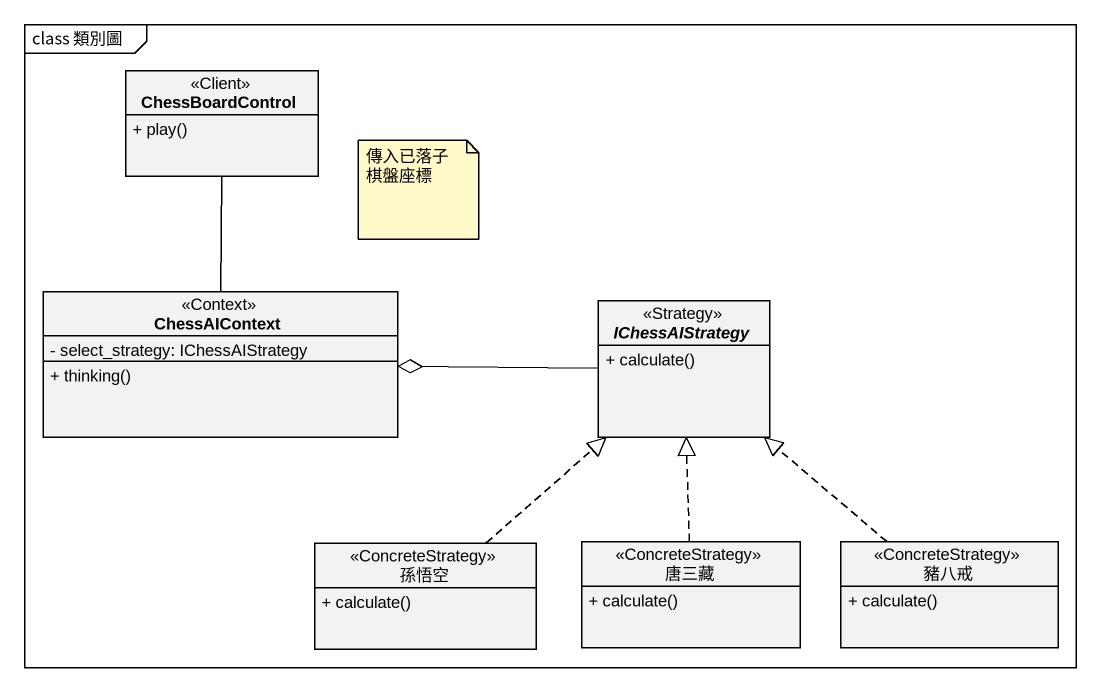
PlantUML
@startuml
mainframe class 類別圖
hide circle
hide empty members
skinparam classAttributeIconSize 0
class ChessBoardControl <<Client>> {
  + play()
}
class ChessAIContext <<Context>> {
  - select_strategy: IChessAIStrategy
  + thinking()
}
interface IChessAIStrategy <<Strategy>> {
  + calculate()
}
class 孫悟空 <<ConcreteStrategy>> {
  + calculate()
}
class 唐三藏 <<ConcreteStrategy>> {
  + calculate()
}
class 豬八戒 <<ConcreteStrategy>> {
  + calculate()
}
ChessBoardControl -- ChessAIContext
IChessAIStrategy -left-o ChessAIContext
孫悟空 .up.|> IChessAIStrategy
唐三藏 .up.|> IChessAIStrategy
豬八戒 .up.|> IChessAIStrategy
note as N1
  傳入已落子棋盤座標
end note
@enduml
